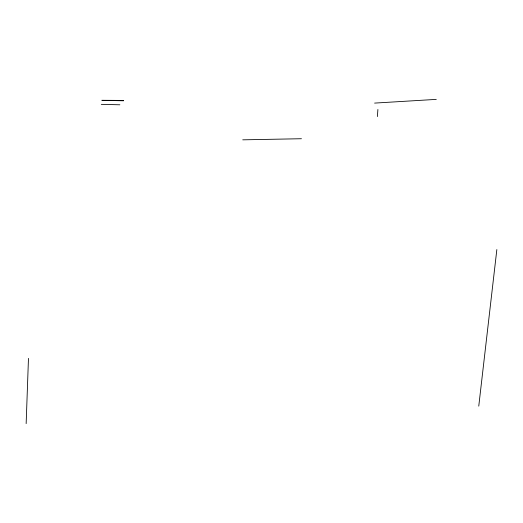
<?xml version="1.0" encoding="UTF-8"?>
<svg xmlns="http://www.w3.org/2000/svg" width="523" height="523" viewBox="0 0 523 523"><rect width="100%" height="100%" fill="white"/><g stroke="black" fill="none" stroke-linecap="round" stroke-linejoin="round"><path stroke-width="0.78" d="M26.15 423.617L28.471 358.36M377.397 116.564L377.9 109.477M478.767 406.123L496.85 249.569M374.605 103.096L436.274 99.383M242.737 139.831L301.451 138.726M101.724 100.292L123.363 100.429M102.756 100.37L123.618 100.782M101.285 104.345L119.872 104.796"/></g></svg>
